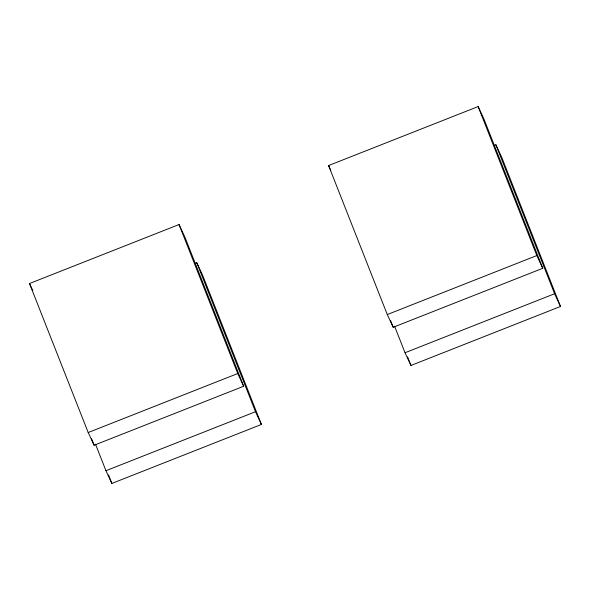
<?xml version="1.0" encoding="UTF-8"?>
<svg xmlns="http://www.w3.org/2000/svg" width="590" height="590" viewBox="0 0 590 590"><rect width="100%" height="100%" fill="white"/><g stroke="black" fill="none" stroke-linecap="round" stroke-linejoin="round"><path stroke-width="0.89" d="M29.5 283.524L179.043 224.539L184.965 237.261L243.655 386.266L94.112 445.251L88.198 432.529L29.5 283.524L32.826 290.678M328.586 165.547L478.136 106.561L484.051 119.291L542.748 268.295L393.198 327.28L387.283 314.551L328.586 165.547L330.806 170.326M195.091 263.391L196.802 262.72L202.717 275.449L261.414 424.453L111.864 483.439L105.949 470.709L95.492 444.159M494.177 145.42L495.888 144.749L501.802 157.471L560.5 306.476L410.957 365.461L405.035 352.739L394.577 326.189M88.198 432.529L237.741 373.536L243.655 386.266M387.283 314.551L536.826 255.566L542.748 268.295M105.949 470.709L255.492 411.724L261.414 424.453M405.035 352.739L554.585 293.754L560.5 306.476M495.888 144.749L554.585 293.754M478.136 106.561L536.826 255.566M407.579 356.898L410.957 365.461M390.499 320.429L393.198 327.28M196.802 262.72L255.492 411.724M179.043 224.539L237.741 373.536M108.494 474.869L111.864 483.439M91.413 438.4L94.112 445.251"/></g></svg>
